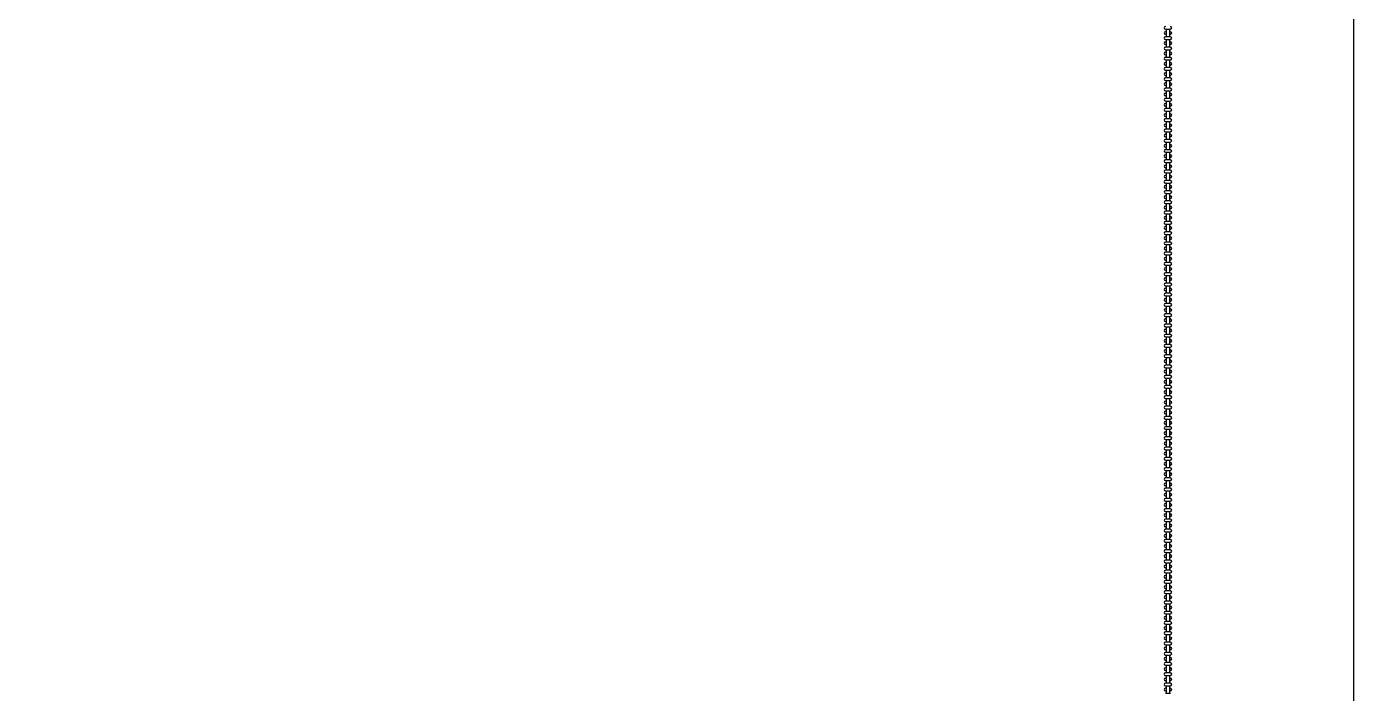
# Model space of a CAD drawing. Header units: millimetres. Extents: x -101 to 3415, y -52 to 1366.
# Drawn here: x 324.531 to 328.637, y 136.249 to 138.311 of the extents above; entities that cross this region are included whole.
import ezdxf

# ---------------------------------------------------------------- set-up
doc = ezdxf.new("R2010")
doc.units = ezdxf.units.MM
doc.layers.add('00_ARQ', color=8, linetype='Continuous')

msp = doc.modelspace()

# ---------------------------------------------------------------- linework, layer by layer
at = {"layer": '00_ARQ', "color": 9}
for p, q in [((328.0551, 138.3032), (328.0705, 138.3032)), ((328.058, 138.2955), (328.0551, 138.2955)), ((328.058, 138.3032), (328.058, 138.2796)), ((328.0676, 138.3032), (328.0676, 138.2796)), ((328.0705, 138.2955), (328.0676, 138.2955)), ((328.0551, 138.2873), (328.058, 138.2873)), ((328.0705, 138.2796), (328.0551, 138.2796)), ((328.0551, 138.2715), (328.0705, 138.2715)), ((328.058, 138.2637), (328.0551, 138.2637)), ((328.0551, 138.2556), (328.058, 138.2556)), ((328.0676, 138.2796), (328.058, 138.2796)), ((328.058, 138.2715), (328.058, 138.2479)), ((328.0676, 138.2873), (328.0705, 138.2873)), ((328.0676, 138.2715), (328.0676, 138.2479)), ((328.0705, 138.2637), (328.0676, 138.2637)), ((328.0676, 138.2556), (328.0705, 138.2556)), ((328.0705, 138.2479), (328.0551, 138.2479)), ((328.0551, 138.2397), (328.0705, 138.2397)), ((328.058, 138.232), (328.0551, 138.232)), ((328.0551, 138.2239), (328.058, 138.2239)), ((328.0705, 138.2161), (328.0551, 138.2161)), ((328.0676, 138.2479), (328.058, 138.2479)), ((328.058, 138.2397), (328.058, 138.2161)), ((328.0676, 138.2397), (328.0676, 138.2161)), ((328.0705, 138.232), (328.0676, 138.232)), ((328.0676, 138.2239), (328.0705, 138.2239)), ((328.0551, 138.208), (328.0705, 138.208)), ((328.058, 138.2003), (328.0551, 138.2003)), ((328.0551, 138.1922), (328.058, 138.1922)), ((328.0705, 138.1844), (328.0551, 138.1844)), ((328.0551, 138.1763), (328.0705, 138.1763)), ((328.058, 138.1686), (328.0551, 138.1686)), ((328.058, 138.208), (328.058, 138.1844)), ((328.058, 138.1763), (328.058, 138.1527)), ((328.0676, 138.208), (328.0676, 138.1844)), ((328.0705, 138.2003), (328.0676, 138.2003)), ((328.0676, 138.1922), (328.0705, 138.1922)), ((328.0676, 138.1763), (328.0676, 138.1527)), ((328.0705, 138.1686), (328.0676, 138.1686)), ((328.0551, 138.1604), (328.058, 138.1604)), ((328.0705, 138.1527), (328.0551, 138.1527)), ((328.0551, 138.1446), (328.0705, 138.1446)), ((328.058, 138.1368), (328.0551, 138.1368)), ((328.0551, 138.1287), (328.058, 138.1287)), ((328.058, 138.1446), (328.058, 138.121)), ((328.0676, 138.1604), (328.0705, 138.1604)), ((328.0676, 138.1446), (328.0676, 138.121)), ((328.0705, 138.1368), (328.0676, 138.1368)), ((328.0676, 138.1287), (328.0705, 138.1287)), ((328.0705, 138.121), (328.0551, 138.121)), ((328.0551, 138.1128), (328.0705, 138.1128)), ((328.058, 138.1051), (328.0551, 138.1051)), ((328.0551, 138.097), (328.058, 138.097)), ((328.0705, 138.0892), (328.0551, 138.0892)), ((328.058, 138.1128), (328.058, 138.0892)), ((328.0676, 138.0892), (328.058, 138.0892)), ((328.0676, 138.1128), (328.0676, 138.0892)), ((328.0705, 138.1051), (328.0676, 138.1051)), ((328.0676, 138.097), (328.0705, 138.097)), ((328.0551, 138.0811), (328.0705, 138.0811)), ((328.058, 138.0734), (328.0551, 138.0734)), ((328.0551, 138.0653), (328.058, 138.0653)), ((328.0705, 138.0575), (328.0551, 138.0575)), ((328.0551, 138.0494), (328.0705, 138.0494)), ((328.058, 138.0811), (328.058, 138.0575)), ((328.0676, 138.0575), (328.058, 138.0575)), ((328.058, 138.0494), (328.058, 138.0258)), ((328.0676, 138.0811), (328.0676, 138.0575)), ((328.0705, 138.0734), (328.0676, 138.0734)), ((328.0676, 138.0653), (328.0705, 138.0653)), ((328.0676, 138.0494), (328.0676, 138.0258)), ((328.058, 138.0417), (328.0551, 138.0417)), ((328.0551, 138.0335), (328.058, 138.0335)), ((328.0705, 138.0258), (328.0551, 138.0258)), ((328.0551, 138.0177), (328.0705, 138.0177)), ((328.058, 138.0099), (328.0551, 138.0099)), ((328.058, 138.0177), (328.058, 137.9941)), ((328.0705, 138.0417), (328.0676, 138.0417)), ((328.0676, 138.0335), (328.0705, 138.0335)), ((328.0676, 138.0177), (328.0676, 137.9941)), ((328.0705, 138.0099), (328.0676, 138.0099)), ((328.0551, 138.0018), (328.058, 138.0018)), ((328.0705, 137.9941), (328.0551, 137.9941)), ((328.0551, 137.9859), (328.0705, 137.9859)), ((328.058, 137.9782), (328.0551, 137.9782)), ((328.0551, 137.9701), (328.058, 137.9701)), ((328.0705, 137.9623), (328.0551, 137.9623)), ((328.058, 137.9859), (328.058, 137.9623)), ((328.0676, 138.0018), (328.0705, 138.0018)), ((328.0676, 137.9859), (328.0676, 137.9623)), ((328.0705, 137.9782), (328.0676, 137.9782)), ((328.0676, 137.9701), (328.0705, 137.9701)), ((328.0551, 137.9542), (328.0705, 137.9542)), ((328.058, 137.9465), (328.0551, 137.9465)), ((328.0551, 137.9384), (328.058, 137.9384)), ((328.0705, 137.9306), (328.0551, 137.9306)), ((328.0551, 137.9225), (328.0705, 137.9225)), ((328.058, 137.9542), (328.058, 137.9306)), ((328.058, 137.9225), (328.058, 137.8989)), ((328.0676, 137.9542), (328.0676, 137.9306)), ((328.0705, 137.9465), (328.0676, 137.9465)), ((328.0676, 137.9384), (328.0705, 137.9384)), ((328.0676, 137.9225), (328.0676, 137.8989)), ((328.058, 137.9148), (328.0551, 137.9148)), ((328.0551, 137.9066), (328.058, 137.9066)), ((328.0705, 137.8989), (328.0551, 137.8989)), ((328.0551, 137.8908), (328.0705, 137.8908)), ((328.058, 137.883), (328.0551, 137.883)), ((328.0676, 137.8989), (328.058, 137.8989)), ((328.058, 137.8908), (328.058, 137.8672)), ((328.0705, 137.9148), (328.0676, 137.9148)), ((328.0676, 137.9066), (328.0705, 137.9066)), ((328.0676, 137.8908), (328.0676, 137.8672)), ((328.0705, 137.883), (328.0676, 137.883)), ((328.0551, 137.8749), (328.058, 137.8749)), ((328.0705, 137.8672), (328.0551, 137.8672)), ((328.0551, 137.859), (328.0705, 137.859)), ((328.058, 137.8513), (328.0551, 137.8513)), ((328.0551, 137.8432), (328.058, 137.8432)), ((328.0676, 137.8672), (328.058, 137.8672)), ((328.058, 137.859), (328.058, 137.8354)), ((328.0676, 137.8749), (328.0705, 137.8749)), ((328.0676, 137.859), (328.0676, 137.8354)), ((328.0705, 137.8513), (328.0676, 137.8513)), ((328.0676, 137.8432), (328.0705, 137.8432)), ((328.0705, 137.8354), (328.0551, 137.8354)), ((328.0551, 137.8273), (328.0705, 137.8273)), ((328.058, 137.8196), (328.0551, 137.8196)), ((328.0551, 137.8115), (328.058, 137.8115)), ((328.0705, 137.8037), (328.0551, 137.8037)), ((328.058, 137.8273), (328.058, 137.8037)), ((328.0676, 137.8273), (328.0676, 137.8037)), ((328.0705, 137.8196), (328.0676, 137.8196)), ((328.0676, 137.8115), (328.0705, 137.8115)), ((328.0551, 137.7956), (328.0705, 137.7956)), ((328.058, 137.7879), (328.0551, 137.7879)), ((328.0551, 137.7797), (328.058, 137.7797)), ((328.0705, 137.772), (328.0551, 137.772)), ((328.0551, 137.7639), (328.0705, 137.7639)), ((328.058, 137.7956), (328.058, 137.772)), ((328.058, 137.7639), (328.058, 137.7403)), ((328.0676, 137.7956), (328.0676, 137.772)), ((328.0705, 137.7879), (328.0676, 137.7879)), ((328.0676, 137.7797), (328.0705, 137.7797)), ((328.0676, 137.7639), (328.0676, 137.7403)), ((328.058, 137.7561), (328.0551, 137.7561)), ((328.0551, 137.748), (328.058, 137.748)), ((328.0705, 137.7403), (328.0551, 137.7403)), ((328.0551, 137.7321), (328.0705, 137.7321)), ((328.058, 137.7244), (328.0551, 137.7244)), ((328.0551, 137.7163), (328.058, 137.7163)), ((328.058, 137.7321), (328.058, 137.7085)), ((328.0705, 137.7561), (328.0676, 137.7561)), ((328.0676, 137.748), (328.0705, 137.748)), ((328.0676, 137.7321), (328.0676, 137.7085)), ((328.0705, 137.7244), (328.0676, 137.7244)), ((328.0676, 137.7163), (328.0705, 137.7163)), ((328.0705, 137.7085), (328.0551, 137.7085)), ((328.0551, 137.7004), (328.0705, 137.7004)), ((328.058, 137.6927), (328.0551, 137.6927)), ((328.0551, 137.6846), (328.058, 137.6846)), ((328.0705, 137.6768), (328.0551, 137.6768)), ((328.0676, 137.7085), (328.058, 137.7085)), ((328.058, 137.7004), (328.058, 137.6768)), ((328.0676, 137.6768), (328.058, 137.6768)), ((328.0676, 137.7004), (328.0676, 137.6768)), ((328.0705, 137.6927), (328.0676, 137.6927)), ((328.0676, 137.6846), (328.0705, 137.6846)), ((328.0551, 137.6687), (328.0705, 137.6687)), ((328.058, 137.661), (328.0551, 137.661)), ((328.0551, 137.6528), (328.058, 137.6528)), ((328.0705, 137.6451), (328.0551, 137.6451)), ((328.0551, 137.637), (328.0705, 137.637)), ((328.058, 137.6687), (328.058, 137.6451)), ((328.058, 137.637), (328.058, 137.6134)), ((328.0676, 137.6687), (328.0676, 137.6451)), ((328.0705, 137.661), (328.0676, 137.661)), ((328.0676, 137.6528), (328.0705, 137.6528)), ((328.0676, 137.637), (328.0676, 137.6134)), ((328.058, 137.6292), (328.0551, 137.6292)), ((328.0551, 137.6211), (328.058, 137.6211)), ((328.0705, 137.6134), (328.0551, 137.6134)), ((328.0551, 137.6052), (328.0705, 137.6052)), ((328.058, 137.5975), (328.0551, 137.5975)), ((328.058, 137.6052), (328.058, 137.5816)), ((328.0705, 137.6292), (328.0676, 137.6292)), ((328.0676, 137.6211), (328.0705, 137.6211)), ((328.0676, 137.6052), (328.0676, 137.5816)), ((328.0705, 137.5975), (328.0676, 137.5975)), ((328.0551, 137.5894), (328.058, 137.5894)), ((328.0705, 137.5816), (328.0551, 137.5816)), ((328.0551, 137.5735), (328.0705, 137.5735)), ((328.058, 137.5658), (328.0551, 137.5658)), ((328.0551, 137.5577), (328.058, 137.5577)), ((328.058, 137.5735), (328.058, 137.5499)), ((328.0676, 137.5894), (328.0705, 137.5894)), ((328.0676, 137.5735), (328.0676, 137.5499)), ((328.0705, 137.5658), (328.0676, 137.5658)), ((328.0676, 137.5577), (328.0705, 137.5577)), ((328.0705, 137.5499), (328.0551, 137.5499)), ((328.0551, 137.5418), (328.0705, 137.5418)), ((328.058, 137.5341), (328.0551, 137.5341)), ((328.0551, 137.5259), (328.058, 137.5259)), ((328.0705, 137.5182), (328.0551, 137.5182)), ((328.058, 137.5418), (328.058, 137.5182)), ((328.0676, 137.5182), (328.058, 137.5182)), ((328.0676, 137.5418), (328.0676, 137.5182)), ((328.0705, 137.5341), (328.0676, 137.5341)), ((328.0676, 137.5259), (328.0705, 137.5259)), ((328.0551, 137.5101), (328.0705, 137.5101)), ((328.058, 137.5023), (328.0551, 137.5023)), ((328.0551, 137.4942), (328.058, 137.4942)), ((328.0705, 137.4865), (328.0551, 137.4865)), ((328.0551, 137.4783), (328.0705, 137.4783)), ((328.058, 137.4706), (328.0551, 137.4706)), ((328.058, 137.5101), (328.058, 137.4865)), ((328.0676, 137.4865), (328.058, 137.4865)), ((328.058, 137.4783), (328.058, 137.4547)), ((328.0676, 137.5101), (328.0676, 137.4865)), ((328.0705, 137.5023), (328.0676, 137.5023)), ((328.0676, 137.4942), (328.0705, 137.4942)), ((328.0676, 137.4783), (328.0676, 137.4547)), ((328.0705, 137.4706), (328.0676, 137.4706)), ((328.0551, 137.4625), (328.058, 137.4625)), ((328.0705, 137.4547), (328.0551, 137.4547)), ((328.0551, 137.4466), (328.0705, 137.4466)), ((328.058, 137.4389), (328.0551, 137.4389)), ((328.0551, 137.4308), (328.058, 137.4308)), ((328.058, 137.4466), (328.058, 137.423)), ((328.0676, 137.4625), (328.0705, 137.4625)), ((328.0676, 137.4466), (328.0676, 137.423)), ((328.0705, 137.4389), (328.0676, 137.4389)), ((328.0676, 137.4308), (328.0705, 137.4308)), ((328.0705, 137.423), (328.0551, 137.423)), ((328.0551, 137.4149), (328.0705, 137.4149)), ((328.058, 137.4072), (328.0551, 137.4072)), ((328.0551, 137.399), (328.058, 137.399)), ((328.0705, 137.3913), (328.0551, 137.3913)), ((328.058, 137.4149), (328.058, 137.3913)), ((328.0676, 137.4149), (328.0676, 137.3913)), ((328.0705, 137.4072), (328.0676, 137.4072)), ((328.0676, 137.399), (328.0705, 137.399)), ((328.0551, 137.3832), (328.0705, 137.3832)), ((328.058, 137.3754), (328.0551, 137.3754)), ((328.0551, 137.3673), (328.058, 137.3673)), ((328.0705, 137.3596), (328.0551, 137.3596)), ((328.0551, 137.3514), (328.0705, 137.3514)), ((328.058, 137.3832), (328.058, 137.3596)), ((328.058, 137.3514), (328.058, 137.3278)), ((328.0676, 137.3832), (328.0676, 137.3596)), ((328.0705, 137.3754), (328.0676, 137.3754)), ((328.0676, 137.3673), (328.0705, 137.3673)), ((328.0676, 137.3514), (328.0676, 137.3278)), ((328.058, 137.3437), (328.0551, 137.3437)), ((328.0551, 137.3356), (328.058, 137.3356)), ((328.0705, 137.3278), (328.0551, 137.3278)), ((328.0551, 137.3197), (328.0705, 137.3197)), ((328.058, 137.312), (328.0551, 137.312)), ((328.0676, 137.3278), (328.058, 137.3278)), ((328.058, 137.3197), (328.058, 137.2961)), ((328.0705, 137.3437), (328.0676, 137.3437)), ((328.0676, 137.3356), (328.0705, 137.3356)), ((328.0676, 137.3197), (328.0676, 137.2961)), ((328.0705, 137.312), (328.0676, 137.312)), ((328.0551, 137.3039), (328.058, 137.3039)), ((328.0705, 137.2961), (328.0551, 137.2961)), ((328.0551, 137.288), (328.0705, 137.288)), ((328.058, 137.2803), (328.0551, 137.2803)), ((328.0551, 137.2721), (328.058, 137.2721)), ((328.0705, 137.2644), (328.0551, 137.2644)), ((328.0676, 137.2961), (328.058, 137.2961)), ((328.058, 137.288), (328.058, 137.2644)), ((328.0676, 137.3039), (328.0705, 137.3039)), ((328.0676, 137.288), (328.0676, 137.2644)), ((328.0705, 137.2803), (328.0676, 137.2803)), ((328.0676, 137.2721), (328.0705, 137.2721)), ((328.0551, 137.2563), (328.0705, 137.2563)), ((328.058, 137.2485), (328.0551, 137.2485)), ((328.0551, 137.2404), (328.058, 137.2404)), ((328.0705, 137.2327), (328.0551, 137.2327)), ((328.0551, 137.2245), (328.0705, 137.2245)), ((328.058, 137.2563), (328.058, 137.2327)), ((328.058, 137.2245), (328.058, 137.2009)), ((328.0676, 137.2563), (328.0676, 137.2327)), ((328.0705, 137.2485), (328.0676, 137.2485)), ((328.0676, 137.2404), (328.0705, 137.2404)), ((328.0676, 137.2245), (328.0676, 137.2009)), ((328.058, 137.2168), (328.0551, 137.2168)), ((328.0551, 137.2087), (328.058, 137.2087)), ((328.0705, 137.2009), (328.0551, 137.2009)), ((328.0551, 137.1928), (328.0705, 137.1928)), ((328.058, 137.1851), (328.0551, 137.1851)), ((328.058, 137.1928), (328.058, 137.1692)), ((328.0705, 137.2168), (328.0676, 137.2168)), ((328.0676, 137.2087), (328.0705, 137.2087)), ((328.0676, 137.1928), (328.0676, 137.1692)), ((328.0705, 137.1851), (328.0676, 137.1851)), ((328.0551, 137.177), (328.058, 137.177)), ((328.0705, 137.1692), (328.0551, 137.1692)), ((328.0551, 137.1611), (328.0705, 137.1611)), ((328.058, 137.1534), (328.0551, 137.1534)), ((328.0551, 137.1452), (328.058, 137.1452)), ((328.058, 137.1611), (328.058, 137.1375)), ((328.0676, 137.177), (328.0705, 137.177)), ((328.0676, 137.1611), (328.0676, 137.1375)), ((328.0705, 137.1534), (328.0676, 137.1534)), ((328.0676, 137.1452), (328.0705, 137.1452)), ((328.0705, 137.1375), (328.0551, 137.1375)), ((328.0551, 137.1294), (328.0705, 137.1294)), ((328.058, 137.1216), (328.0551, 137.1216)), ((328.0551, 137.1135), (328.058, 137.1135)), ((328.0705, 137.1058), (328.0551, 137.1058)), ((328.0676, 137.1375), (328.058, 137.1375)), ((328.058, 137.1294), (328.058, 137.1058)), ((328.0676, 137.1058), (328.058, 137.1058)), ((328.0676, 137.1294), (328.0676, 137.1058)), ((328.0705, 137.1216), (328.0676, 137.1216)), ((328.0676, 137.1135), (328.0705, 137.1135)), ((328.0551, 137.0976), (328.0705, 137.0976)), ((328.058, 137.0899), (328.0551, 137.0899)), ((328.0551, 137.0818), (328.058, 137.0818)), ((328.0705, 137.074), (328.0551, 137.074)), ((328.0551, 137.0659), (328.0705, 137.0659)), ((328.058, 137.0976), (328.058, 137.074)), ((328.058, 137.0659), (328.058, 137.0423)), ((328.0676, 137.0976), (328.0676, 137.074)), ((328.0705, 137.0899), (328.0676, 137.0899)), ((328.0676, 137.0818), (328.0705, 137.0818)), ((328.0676, 137.0659), (328.0676, 137.0423)), ((328.058, 137.0582), (328.0551, 137.0582)), ((328.0551, 137.0501), (328.058, 137.0501)), ((328.0705, 137.0423), (328.0551, 137.0423)), ((328.0551, 137.0342), (328.0705, 137.0342)), ((328.058, 137.0265), (328.0551, 137.0265)), ((328.0551, 137.0183), (328.058, 137.0183)), ((328.058, 137.0342), (328.058, 137.0106)), ((328.0705, 137.0582), (328.0676, 137.0582)), ((328.0676, 137.0501), (328.0705, 137.0501)), ((328.0676, 137.0342), (328.0676, 137.0106)), ((328.0705, 137.0265), (328.0676, 137.0265)), ((328.0676, 137.0183), (328.0705, 137.0183)), ((328.0705, 137.0106), (328.0551, 137.0106)), ((328.0551, 137.0025), (328.0705, 137.0025)), ((328.058, 136.9947), (328.0551, 136.9947)), ((328.0551, 136.9866), (328.058, 136.9866)), ((328.0705, 136.9789), (328.0551, 136.9789)), ((328.058, 137.0025), (328.058, 136.9789)), ((328.0676, 137.0025), (328.0676, 136.9789)), ((328.0705, 136.9947), (328.0676, 136.9947)), ((328.0676, 136.9866), (328.0705, 136.9866)), ((328.0551, 136.9707), (328.0705, 136.9707)), ((328.058, 136.963), (328.0551, 136.963)), ((328.0551, 136.9549), (328.058, 136.9549)), ((328.0705, 136.9471), (328.0551, 136.9471)), ((328.0551, 136.939), (328.0705, 136.939)), ((328.058, 136.9707), (328.058, 136.9471)), ((328.0676, 136.9471), (328.058, 136.9471)), ((328.058, 136.939), (328.058, 136.9154)), ((328.0676, 136.9707), (328.0676, 136.9471)), ((328.0705, 136.963), (328.0676, 136.963)), ((328.0676, 136.9549), (328.0705, 136.9549)), ((328.0676, 136.939), (328.0676, 136.9154)), ((328.058, 136.9313), (328.0551, 136.9313)), ((328.0551, 136.9232), (328.058, 136.9232)), ((328.0705, 136.9154), (328.0551, 136.9154)), ((328.0551, 136.9073), (328.0705, 136.9073)), ((328.058, 136.8996), (328.0551, 136.8996)), ((328.0676, 136.9154), (328.058, 136.9154)), ((328.058, 136.9073), (328.058, 136.8837)), ((328.0705, 136.9313), (328.0676, 136.9313)), ((328.0676, 136.9232), (328.0705, 136.9232)), ((328.0676, 136.9073), (328.0676, 136.8837)), ((328.0705, 136.8996), (328.0676, 136.8996)), ((328.0551, 136.8914), (328.058, 136.8914)), ((328.0705, 136.8837), (328.0551, 136.8837)), ((328.0551, 136.8756), (328.0705, 136.8756)), ((328.058, 136.8678), (328.0551, 136.8678)), ((328.0551, 136.8597), (328.058, 136.8597)), ((328.058, 136.8756), (328.058, 136.852)), ((328.0676, 136.8914), (328.0705, 136.8914)), ((328.0676, 136.8756), (328.0676, 136.852)), ((328.0705, 136.8678), (328.0676, 136.8678)), ((328.0676, 136.8597), (328.0705, 136.8597)), ((328.0705, 136.852), (328.0551, 136.852)), ((328.0551, 136.8438), (328.0705, 136.8438)), ((328.058, 136.8361), (328.0551, 136.8361)), ((328.0551, 136.828), (328.058, 136.828)), ((328.0705, 136.8202), (328.0551, 136.8202)), ((328.058, 136.8438), (328.058, 136.8202)), ((328.0676, 136.8438), (328.0676, 136.8202)), ((328.0705, 136.8361), (328.0676, 136.8361)), ((328.0676, 136.828), (328.0705, 136.828)), ((328.0551, 136.8121), (328.0705, 136.8121)), ((328.058, 136.8044), (328.0551, 136.8044)), ((328.0551, 136.7963), (328.058, 136.7963)), ((328.0705, 136.7885), (328.0551, 136.7885)), ((328.0551, 136.7804), (328.0705, 136.7804)), ((328.058, 136.7727), (328.0551, 136.7727)), ((328.058, 136.8121), (328.058, 136.7885)), ((328.058, 136.7804), (328.058, 136.7568)), ((328.0676, 136.8121), (328.0676, 136.7885)), ((328.0705, 136.8044), (328.0676, 136.8044)), ((328.0676, 136.7963), (328.0705, 136.7963)), ((328.0676, 136.7804), (328.0676, 136.7568)), ((328.0705, 136.7727), (328.0676, 136.7727)), ((328.0551, 136.7645), (328.058, 136.7645)), ((328.0705, 136.7568), (328.0551, 136.7568)), ((328.0551, 136.7487), (328.0705, 136.7487)), ((328.058, 136.7409), (328.0551, 136.7409)), ((328.0551, 136.7328), (328.058, 136.7328)), ((328.0676, 136.7568), (328.058, 136.7568)), ((328.058, 136.7487), (328.058, 136.7251)), ((328.0676, 136.7645), (328.0705, 136.7645)), ((328.0676, 136.7487), (328.0676, 136.7251)), ((328.0705, 136.7409), (328.0676, 136.7409)), ((328.0676, 136.7328), (328.0705, 136.7328)), ((328.0705, 136.7251), (328.0551, 136.7251)), ((328.0551, 136.7169), (328.0705, 136.7169)), ((328.058, 136.7092), (328.0551, 136.7092)), ((328.0551, 136.7011), (328.058, 136.7011)), ((328.0705, 136.6933), (328.0551, 136.6933)), ((328.0676, 136.7251), (328.058, 136.7251)), ((328.058, 136.7169), (328.058, 136.6933)), ((328.0676, 136.7169), (328.0676, 136.6933)), ((328.0705, 136.7092), (328.0676, 136.7092)), ((328.0676, 136.7011), (328.0705, 136.7011)), ((328.0551, 136.6852), (328.0705, 136.6852)), ((328.058, 136.6775), (328.0551, 136.6775)), ((328.0551, 136.6694), (328.058, 136.6694)), ((328.0705, 136.6616), (328.0551, 136.6616)), ((328.0551, 136.6535), (328.0705, 136.6535)), ((328.058, 136.6852), (328.058, 136.6616)), ((328.058, 136.6535), (328.058, 136.6299)), ((328.0676, 136.6852), (328.0676, 136.6616)), ((328.0705, 136.6775), (328.0676, 136.6775)), ((328.0676, 136.6694), (328.0705, 136.6694)), ((328.0676, 136.6535), (328.0676, 136.6299)), ((328.058, 136.6458), (328.0551, 136.6458)), ((328.0551, 136.6376), (328.058, 136.6376)), ((328.0705, 136.6299), (328.0551, 136.6299)), ((328.0551, 136.6218), (328.0705, 136.6218)), ((328.058, 136.614), (328.0551, 136.614)), ((328.058, 136.6218), (328.058, 136.5982)), ((328.0705, 136.6458), (328.0676, 136.6458)), ((328.0676, 136.6376), (328.0705, 136.6376)), ((328.0676, 136.6218), (328.0676, 136.5982)), ((328.0705, 136.614), (328.0676, 136.614)), ((328.0551, 136.6059), (328.058, 136.6059)), ((328.0705, 136.5982), (328.0551, 136.5982)), ((328.0551, 136.59), (328.0705, 136.59)), ((328.058, 136.5823), (328.0551, 136.5823)), ((328.0551, 136.5742), (328.058, 136.5742)), ((328.0705, 136.5664), (328.0551, 136.5664)), ((328.058, 136.59), (328.058, 136.5664)), ((328.0676, 136.5664), (328.058, 136.5664)), ((328.0676, 136.6059), (328.0705, 136.6059)), ((328.0676, 136.59), (328.0676, 136.5664)), ((328.0705, 136.5823), (328.0676, 136.5823)), ((328.0676, 136.5742), (328.0705, 136.5742)), ((328.0551, 136.5583), (328.0705, 136.5583)), ((328.058, 136.5506), (328.0551, 136.5506)), ((328.0551, 136.5425), (328.058, 136.5425)), ((328.0705, 136.5347), (328.0551, 136.5347)), ((328.0551, 136.5266), (328.0705, 136.5266)), ((328.058, 136.5583), (328.058, 136.5347)), ((328.0676, 136.5347), (328.058, 136.5347)), ((328.058, 136.5266), (328.058, 136.503)), ((328.0676, 136.5583), (328.0676, 136.5347)), ((328.0705, 136.5506), (328.0676, 136.5506)), ((328.0676, 136.5425), (328.0705, 136.5425)), ((328.0676, 136.5266), (328.0676, 136.503)), ((328.058, 136.5189), (328.0551, 136.5189)), ((328.0551, 136.5107), (328.058, 136.5107)), ((328.0705, 136.503), (328.0551, 136.503)), ((328.0551, 136.4949), (328.0705, 136.4949)), ((328.058, 136.4871), (328.0551, 136.4871)), ((328.058, 136.4949), (328.058, 136.4713)), ((328.0705, 136.5189), (328.0676, 136.5189)), ((328.0676, 136.5107), (328.0705, 136.5107)), ((328.0676, 136.4949), (328.0676, 136.4713)), ((328.0705, 136.4871), (328.0676, 136.4871)), ((328.0551, 136.479), (328.058, 136.479)), ((328.0705, 136.4713), (328.0551, 136.4713)), ((328.0551, 136.4631), (328.0705, 136.4631)), ((328.058, 136.4554), (328.0551, 136.4554)), ((328.0551, 136.4473), (328.058, 136.4473)), ((328.058, 136.4631), (328.058, 136.4395)), ((328.0676, 136.479), (328.0705, 136.479)), ((328.0676, 136.4631), (328.0676, 136.4395)), ((328.0705, 136.4554), (328.0676, 136.4554)), ((328.0676, 136.4473), (328.0705, 136.4473)), ((328.0705, 136.4395), (328.0551, 136.4395)), ((328.0551, 136.4314), (328.0705, 136.4314)), ((328.058, 136.4237), (328.0551, 136.4237)), ((328.0551, 136.4156), (328.058, 136.4156)), ((328.0705, 136.4078), (328.0551, 136.4078)), ((328.058, 136.4314), (328.058, 136.4078)), ((328.0676, 136.4314), (328.0676, 136.4078)), ((328.0705, 136.4237), (328.0676, 136.4237)), ((328.0676, 136.4156), (328.0705, 136.4156)), ((328.0551, 136.3997), (328.0705, 136.3997)), ((328.058, 136.392), (328.0551, 136.392)), ((328.0551, 136.3838), (328.058, 136.3838)), ((328.0705, 136.3761), (328.0551, 136.3761)), ((328.0551, 136.368), (328.0705, 136.368)), ((328.058, 136.3997), (328.058, 136.3761)), ((328.0676, 136.3761), (328.058, 136.3761)), ((328.058, 136.368), (328.058, 136.3444)), ((328.0676, 136.3997), (328.0676, 136.3761)), ((328.0705, 136.392), (328.0676, 136.392)), ((328.0676, 136.3838), (328.0705, 136.3838)), ((328.0676, 136.368), (328.0676, 136.3444)), ((328.058, 136.3602), (328.0551, 136.3602)), ((328.0551, 136.3521), (328.058, 136.3521)), ((328.0705, 136.3444), (328.0551, 136.3444)), ((328.0551, 136.3362), (328.0705, 136.3362)), ((328.058, 136.3285), (328.0551, 136.3285)), ((328.0551, 136.3204), (328.058, 136.3204)), ((328.0676, 136.3444), (328.058, 136.3444)), ((328.058, 136.3362), (328.058, 136.3126)), ((328.0705, 136.3602), (328.0676, 136.3602)), ((328.0676, 136.3521), (328.0705, 136.3521)), ((328.0676, 136.3362), (328.0676, 136.3126)), ((328.0705, 136.3285), (328.0676, 136.3285)), ((328.0676, 136.3204), (328.0705, 136.3204)), ((328.0705, 136.3126), (328.0551, 136.3126)), ((328.0551, 136.3045), (328.0705, 136.3045)), ((328.058, 136.2968), (328.0551, 136.2968)), ((328.0551, 136.2887), (328.058, 136.2887)), ((328.0705, 136.2809), (328.0551, 136.2809)), ((328.058, 136.3045), (328.058, 136.2809)), ((328.0676, 136.3045), (328.0676, 136.2809)), ((328.0705, 136.2968), (328.0676, 136.2968)), ((328.0676, 136.2887), (328.0705, 136.2887)), ((328.0551, 136.2728), (328.0705, 136.2728)), ((328.058, 136.2651), (328.0551, 136.2651)), ((328.0551, 136.2569), (328.058, 136.2569)), ((328.0705, 136.2492), (328.0551, 136.2492)), ((328.058, 136.2728), (328.058, 136.2492)), ((328.0676, 136.2728), (328.0676, 136.2492)), ((328.0705, 136.2651), (328.0676, 136.2651)), ((328.0676, 136.2569), (328.0705, 136.2569))]:
    msp.add_line(p, q, dxfattribs=at)
msp.add_lwpolyline([(281.129, 169.1231), (328.6371, 169.1231), (328.6371, 96.0013)], dxfattribs=at)
for centre, start, end in [((328.0551, 138.3073), 90, 270), ((328.0551, 138.2914), 90, 270), ((328.0705, 138.3073), 270, 90), ((328.0705, 138.2914), 270, 90), ((328.0551, 138.2755), 90, 270), ((328.0551, 138.2597), 90, 270), ((328.0705, 138.2755), 270, 90), ((328.0705, 138.2597), 270, 90), ((328.0551, 138.2438), 90, 270), ((328.0551, 138.2279), 90, 270), ((328.0551, 138.2121), 90, 270), ((328.0705, 138.2438), 270, 90), ((328.0705, 138.2279), 270, 90), ((328.0705, 138.2121), 270, 90), ((328.0551, 138.1962), 90, 270), ((328.0551, 138.1804), 90, 270), ((328.0551, 138.1645), 90, 270), ((328.0705, 138.1962), 270, 90), ((328.0705, 138.1804), 270, 90), ((328.0705, 138.1645), 270, 90), ((328.0551, 138.1486), 90, 270), ((328.0551, 138.1328), 90, 270), ((328.0705, 138.1486), 270, 90), ((328.0705, 138.1328), 270, 90), ((328.0551, 138.1169), 90, 270), ((328.0551, 138.101), 90, 270), ((328.0551, 138.0852), 90, 270), ((328.0705, 138.1169), 270, 90), ((328.0705, 138.101), 270, 90), ((328.0705, 138.0852), 270, 90), ((328.0551, 138.0693), 90, 270), ((328.0551, 138.0535), 90, 270), ((328.0705, 138.0693), 270, 90), ((328.0705, 138.0535), 270, 90), ((328.0551, 138.0376), 90, 270), ((328.0551, 138.0217), 90, 270), ((328.0551, 138.0059), 90, 270), ((328.0705, 138.0376), 270, 90), ((328.0705, 138.0217), 270, 90), ((328.0705, 138.0059), 270, 90), ((328.0551, 137.99), 90, 270), ((328.0551, 137.9741), 90, 270), ((328.0551, 137.9583), 90, 270), ((328.0705, 137.99), 270, 90), ((328.0705, 137.9741), 270, 90), ((328.0705, 137.9583), 270, 90), ((328.0551, 137.9424), 90, 270), ((328.0551, 137.9266), 90, 270), ((328.0705, 137.9424), 270, 90), ((328.0705, 137.9266), 270, 90), ((328.0551, 137.9107), 90, 270), ((328.0551, 137.8948), 90, 270), ((328.0551, 137.879), 90, 270), ((328.0705, 137.9107), 270, 90), ((328.0705, 137.8948), 270, 90), ((328.0705, 137.879), 270, 90), ((328.0551, 137.8631), 90, 270), ((328.0551, 137.8472), 90, 270), ((328.0705, 137.8631), 270, 90), ((328.0705, 137.8472), 270, 90), ((328.0551, 137.8314), 90, 270), ((328.0551, 137.8155), 90, 270), ((328.0551, 137.7997), 90, 270), ((328.0705, 137.8314), 270, 90), ((328.0705, 137.8155), 270, 90), ((328.0705, 137.7997), 270, 90), ((328.0551, 137.7838), 90, 270), ((328.0551, 137.7679), 90, 270), ((328.0705, 137.7838), 270, 90), ((328.0705, 137.7679), 270, 90), ((328.0551, 137.7521), 90, 270), ((328.0551, 137.7362), 90, 270), ((328.0551, 137.7203), 90, 270), ((328.0705, 137.7521), 270, 90), ((328.0705, 137.7362), 270, 90), ((328.0705, 137.7203), 270, 90), ((328.0551, 137.7045), 90, 270), ((328.0551, 137.6886), 90, 270), ((328.0551, 137.6728), 90, 270), ((328.0705, 137.7045), 270, 90), ((328.0705, 137.6886), 270, 90), ((328.0705, 137.6728), 270, 90), ((328.0551, 137.6569), 90, 270), ((328.0551, 137.641), 90, 270), ((328.0705, 137.6569), 270, 90), ((328.0705, 137.641), 270, 90), ((328.0551, 137.6252), 90, 270), ((328.0551, 137.6093), 90, 270), ((328.0551, 137.5934), 90, 270), ((328.0705, 137.6252), 270, 90), ((328.0705, 137.6093), 270, 90), ((328.0705, 137.5934), 270, 90), ((328.0551, 137.5776), 90, 270), ((328.0551, 137.5617), 90, 270), ((328.0705, 137.5776), 270, 90), ((328.0705, 137.5617), 270, 90), ((328.0551, 137.5459), 90, 270), ((328.0551, 137.53), 90, 270), ((328.0551, 137.5141), 90, 270), ((328.0705, 137.5459), 270, 90), ((328.0705, 137.53), 270, 90), ((328.0705, 137.5141), 270, 90), ((328.0551, 137.4983), 90, 270), ((328.0551, 137.4824), 90, 270), ((328.0551, 137.4665), 90, 270), ((328.0705, 137.4983), 270, 90), ((328.0705, 137.4824), 270, 90), ((328.0705, 137.4665), 270, 90), ((328.0551, 137.4507), 90, 270), ((328.0551, 137.4348), 90, 270), ((328.0705, 137.4507), 270, 90), ((328.0705, 137.4348), 270, 90), ((328.0551, 137.419), 90, 270), ((328.0551, 137.4031), 90, 270), ((328.0551, 137.3872), 90, 270), ((328.0705, 137.419), 270, 90), ((328.0705, 137.4031), 270, 90), ((328.0705, 137.3872), 270, 90), ((328.0551, 137.3714), 90, 270), ((328.0551, 137.3555), 90, 270), ((328.0705, 137.3714), 270, 90), ((328.0705, 137.3555), 270, 90), ((328.0551, 137.3396), 90, 270), ((328.0551, 137.3238), 90, 270), ((328.0551, 137.3079), 90, 270), ((328.0705, 137.3396), 270, 90), ((328.0705, 137.3238), 270, 90), ((328.0705, 137.3079), 270, 90), ((328.0551, 137.2921), 90, 270), ((328.0551, 137.2762), 90, 270), ((328.0551, 137.2603), 90, 270), ((328.0705, 137.2921), 270, 90), ((328.0705, 137.2762), 270, 90), ((328.0705, 137.2603), 270, 90), ((328.0551, 137.2445), 90, 270), ((328.0551, 137.2286), 90, 270), ((328.0705, 137.2445), 270, 90), ((328.0705, 137.2286), 270, 90), ((328.0551, 137.2127), 90, 270), ((328.0551, 137.1969), 90, 270), ((328.0551, 137.181), 90, 270), ((328.0705, 137.2127), 270, 90), ((328.0705, 137.1969), 270, 90), ((328.0705, 137.181), 270, 90), ((328.0551, 137.1652), 90, 270), ((328.0551, 137.1493), 90, 270), ((328.0705, 137.1652), 270, 90), ((328.0705, 137.1493), 270, 90), ((328.0551, 137.1334), 90, 270), ((328.0551, 137.1176), 90, 270), ((328.0551, 137.1017), 90, 270), ((328.0705, 137.1334), 270, 90), ((328.0705, 137.1176), 270, 90), ((328.0705, 137.1017), 270, 90), ((328.0551, 137.0858), 90, 270), ((328.0551, 137.07), 90, 270), ((328.0705, 137.0858), 270, 90), ((328.0705, 137.07), 270, 90), ((328.0551, 137.0541), 90, 270), ((328.0551, 137.0383), 90, 270), ((328.0551, 137.0224), 90, 270), ((328.0705, 137.0541), 270, 90), ((328.0705, 137.0383), 270, 90), ((328.0705, 137.0224), 270, 90), ((328.0551, 137.0065), 90, 270), ((328.0551, 136.9907), 90, 270), ((328.0551, 136.9748), 90, 270), ((328.0705, 137.0065), 270, 90), ((328.0705, 136.9907), 270, 90), ((328.0705, 136.9748), 270, 90), ((328.0551, 136.9589), 90, 270), ((328.0551, 136.9431), 90, 270), ((328.0705, 136.9589), 270, 90), ((328.0705, 136.9431), 270, 90), ((328.0551, 136.9272), 90, 270), ((328.0551, 136.9114), 90, 270), ((328.0551, 136.8955), 90, 270), ((328.0705, 136.9272), 270, 90), ((328.0705, 136.9114), 270, 90), ((328.0705, 136.8955), 270, 90), ((328.0551, 136.8796), 90, 270), ((328.0551, 136.8638), 90, 270), ((328.0705, 136.8796), 270, 90), ((328.0705, 136.8638), 270, 90), ((328.0551, 136.8479), 90, 270), ((328.0551, 136.832), 90, 270), ((328.0551, 136.8162), 90, 270), ((328.0705, 136.8479), 270, 90), ((328.0705, 136.832), 270, 90), ((328.0705, 136.8162), 270, 90), ((328.0551, 136.8003), 90, 270), ((328.0551, 136.7845), 90, 270), ((328.0551, 136.7686), 90, 270), ((328.0705, 136.8003), 270, 90), ((328.0705, 136.7845), 270, 90), ((328.0705, 136.7686), 270, 90), ((328.0551, 136.7527), 90, 270), ((328.0551, 136.7369), 90, 270), ((328.0705, 136.7527), 270, 90), ((328.0705, 136.7369), 270, 90), ((328.0551, 136.721), 90, 270), ((328.0551, 136.7051), 90, 270), ((328.0551, 136.6893), 90, 270), ((328.0705, 136.721), 270, 90), ((328.0705, 136.7051), 270, 90), ((328.0705, 136.6893), 270, 90), ((328.0551, 136.6734), 90, 270), ((328.0551, 136.6576), 90, 270), ((328.0705, 136.6734), 270, 90), ((328.0705, 136.6576), 270, 90), ((328.0551, 136.6417), 90, 270), ((328.0551, 136.6258), 90, 270), ((328.0551, 136.61), 90, 270), ((328.0705, 136.6417), 270, 90), ((328.0705, 136.6258), 270, 90), ((328.0705, 136.61), 270, 90), ((328.0551, 136.5941), 90, 270), ((328.0551, 136.5782), 90, 270), ((328.0551, 136.5624), 90, 270), ((328.0705, 136.5941), 270, 90), ((328.0705, 136.5782), 270, 90), ((328.0705, 136.5624), 270, 90), ((328.0551, 136.5465), 90, 270), ((328.0551, 136.5307), 90, 270), ((328.0705, 136.5465), 270, 90), ((328.0705, 136.5307), 270, 90), ((328.0551, 136.5148), 90, 270), ((328.0551, 136.4989), 90, 270), ((328.0551, 136.4831), 90, 270), ((328.0705, 136.5148), 270, 90), ((328.0705, 136.4989), 270, 90), ((328.0705, 136.4831), 270, 90), ((328.0551, 136.4672), 90, 270), ((328.0551, 136.4513), 90, 270), ((328.0705, 136.4672), 270, 90), ((328.0705, 136.4513), 270, 90), ((328.0551, 136.4355), 90, 270), ((328.0551, 136.4196), 90, 270), ((328.0551, 136.4038), 90, 270), ((328.0705, 136.4355), 270, 90), ((328.0705, 136.4196), 270, 90), ((328.0705, 136.4038), 270, 90), ((328.0551, 136.3879), 90, 270), ((328.0551, 136.372), 90, 270), ((328.0705, 136.3879), 270, 90), ((328.0705, 136.372), 270, 90), ((328.0551, 136.3562), 90, 270), ((328.0551, 136.3403), 90, 270), ((328.0551, 136.3244), 90, 270), ((328.0705, 136.3562), 270, 90), ((328.0705, 136.3403), 270, 90), ((328.0705, 136.3244), 270, 90), ((328.0551, 136.3086), 90, 270), ((328.0551, 136.2927), 90, 270), ((328.0551, 136.2769), 90, 270), ((328.0705, 136.3086), 270, 90), ((328.0705, 136.2927), 270, 90), ((328.0705, 136.2769), 270, 90), ((328.0551, 136.261), 90, 270), ((328.0705, 136.261), 270, 90)]:
    msp.add_arc(centre, 0.00406, start, end, dxfattribs=at)

doc.saveas('drawing.dxf')
